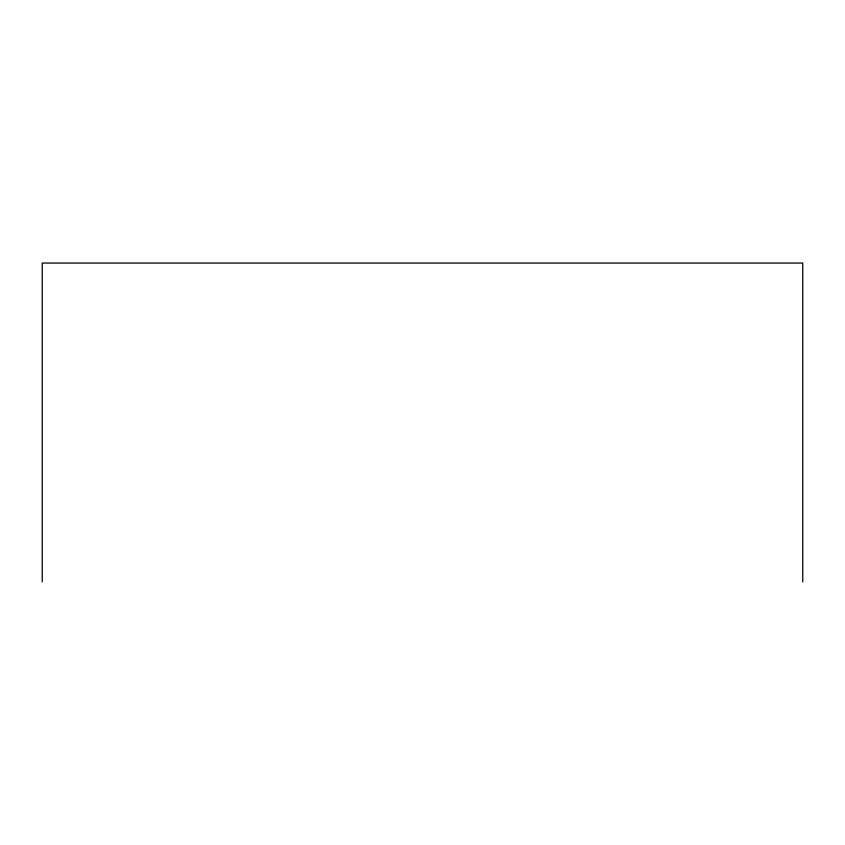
<?xml version="1.0" encoding="UTF-8"?>
<svg xmlns="http://www.w3.org/2000/svg" width="845" height="845" viewBox="0 0 845 845"><rect width="100%" height="100%" fill="white"/><g stroke="black" fill="none" stroke-linecap="round" stroke-linejoin="round"><path stroke-width="1.27" d="M802.75 581.941L802.75 263.059L42.25 263.059L42.25 581.941"/></g></svg>
